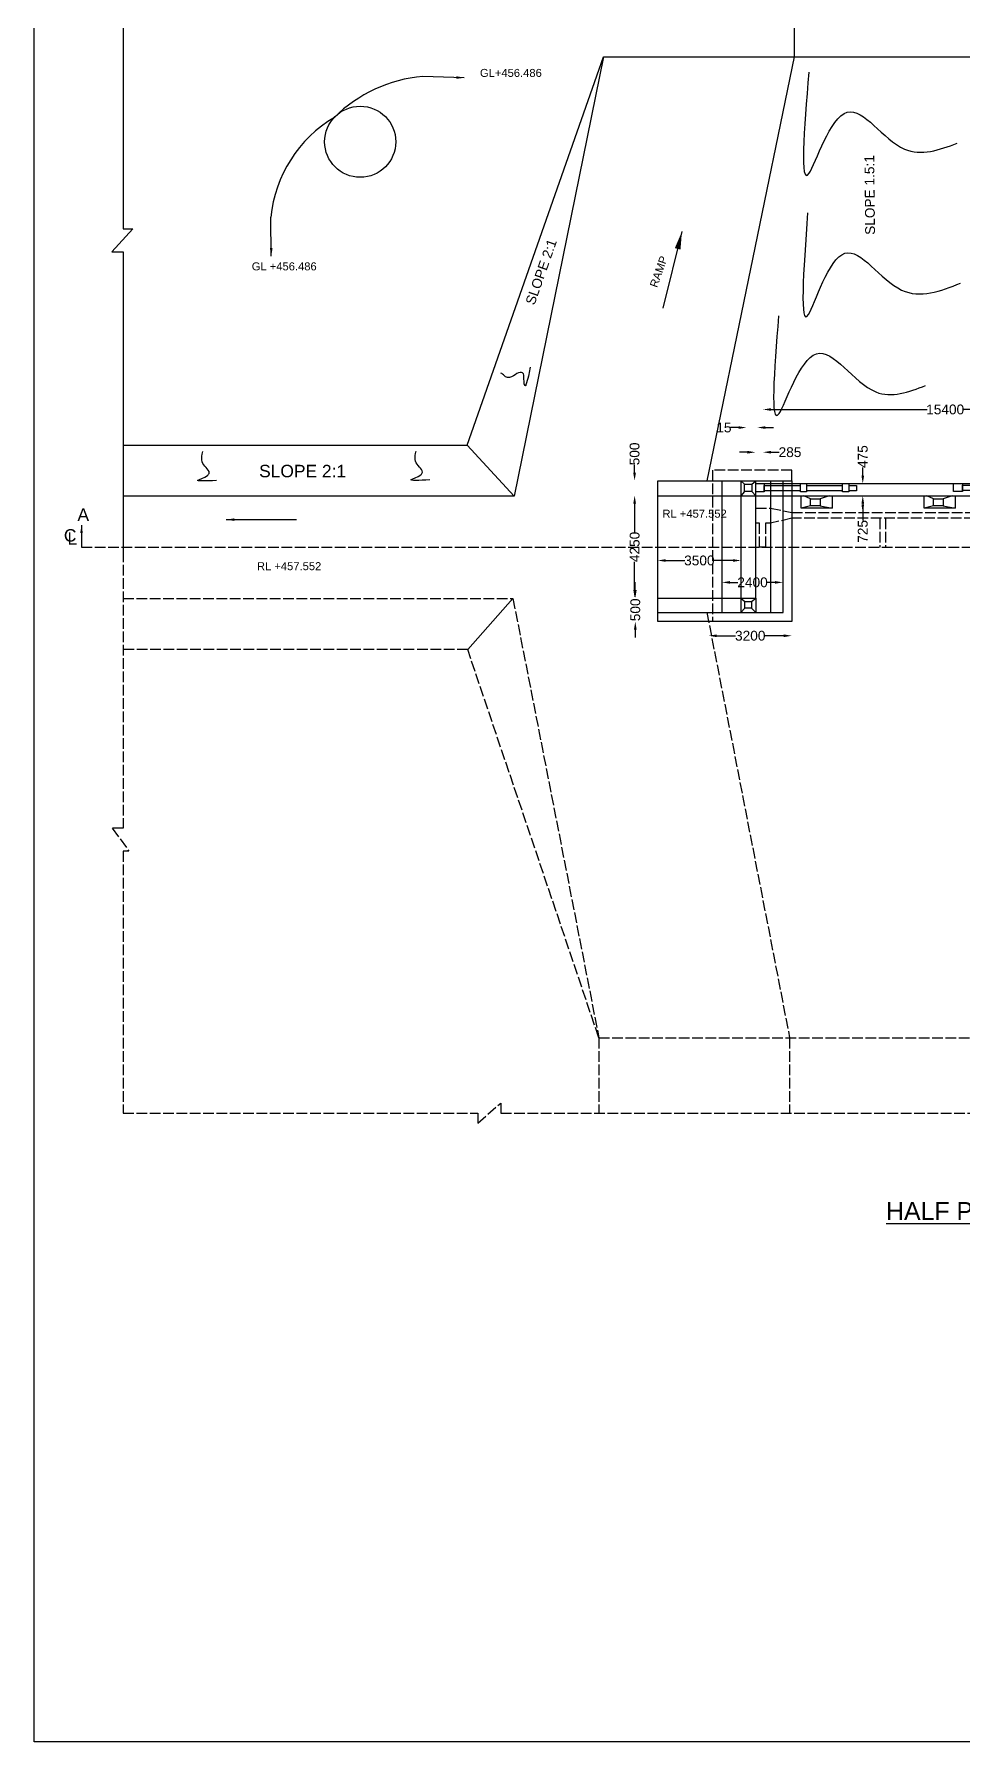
# Model space of a CAD drawing. Header units: millimetres. Extents: x -53247041 to -53224443, y 22123983 to 22138627.
# Drawn here: x -53247041 to -53241813, y 22123983 to 22133588 of the extents above; entities that cross this region are included whole.
import ezdxf

# ---------------------------------------------------------------- set-up
doc = ezdxf.new("R2010")
doc.units = ezdxf.units.MM
doc.header["$MEASUREMENT"] = 0
doc.linetypes.add('ACAD_ISO02W100', pattern=[15, 12, -3])
for name, color, linetype in [('DIMENSION', 7, 'Continuous'), ('DRAWING', 2, 'Continuous'), ('TEXT', 7, 'Continuous')]:
    doc.layers.add(name, color=color, linetype=linetype)
doc.styles.get("Standard").update_dxf_attribs({"font": 'arial.ttf', "height": 55})
doc.dimstyles.get("Standard").update_dxf_attribs({"dimtxt": 45, "dimasz": 45, "dimexe": 0.18, "dimexo": 0.0625, "dimgap": 0.09, "dimtad": 0, "dimdec": 0, "dimzin": 0, "dimdsep": 46, "dimtxsty": 'Standard', "dimcen": 0.09, "dimse1": 1, "dimse2": 1, "dimadec": 0, "dimazin": 0, "dimtfac": 1, "dimtdec": 0, "dimtofl": 0, "dimtmove": 0, "dimatfit": 3, "dimfxl": 1, "dimtolj": 1, "dimtzin": 0, "dimarcsym": 0})

# ---------------------------------------------------------------- blocks, each defined once
blk = doc.blocks.new('*D115')
at = {"layer": 'Defpoints', "color": 0}
for p in [(-53242381.2, 22131059.5), (-53242381.2, 22131059.5), (-53242381.2, 22130991.5)]:
    blk.add_point(p, dxfattribs=at)
at = {"layer": 'DIMENSION', "color": 0, "lineweight": -2}
for p, q in [((-53242381.2, 22131104.5), (-53242381.2, 22131149.5)), ((-53242381.2, 22130946.5), (-53242381.2, 22130901.5))]:
    blk.add_line(p, q, dxfattribs=at)
at = {"layer": 'DIMENSION', "color": 0}
for points in [[(-53242388.7, 22131104.5), (-53242373.7, 22131104.5), (-53242381.2, 22131059.5)], [(-53242388.7, 22130946.5), (-53242373.7, 22130946.5), (-53242381.2, 22130991.5)]]:
    blk.add_solid(points, dxfattribs=at)
at = {"layer": 'DIMENSION', "color": 0, "insert": (-53242381.2, 22131211.6), "char_height": 55, "attachment_point": 5, "rotation": 90}
blk.add_mtext('\\A1;475', dxfattribs=at)
blk = doc.blocks.new('*D116')
at = {"layer": 'Defpoints', "color": 0}
for p in [(-53242381.2, 22130991.5), (-53242381.2, 22130896.9), (-53242381.2, 22130896.9)]:
    blk.add_point(p, dxfattribs=at)
at = {"layer": 'DIMENSION', "color": 0, "lineweight": -2}
for p, q in [((-53242381.2, 22130946.5), (-53242381.2, 22130941.9)), ((-53242381.2, 22130896.9), (-53242381.2, 22130851.9))]:
    blk.add_line(p, q, dxfattribs=at)
at = {"layer": 'DIMENSION', "color": 0}
for points in [[(-53242388.7, 22130946.5), (-53242373.7, 22130946.5), (-53242381.2, 22130991.5)], [(-53242388.7, 22130941.9), (-53242373.7, 22130941.9), (-53242381.2, 22130896.9)]]:
    blk.add_solid(points, dxfattribs=at)
at = {"layer": 'DIMENSION', "color": 0, "insert": (-53242381.2, 22130791.1), "char_height": 55, "attachment_point": 5, "rotation": 90}
blk.add_mtext('\\A1;725', dxfattribs=at)
blk = doc.blocks.new('*D117')
at = {"layer": 'Defpoints', "color": 0}
for p in [(-53242985, 22131327), (-53242942, 22131328.6), (-53242942, 22131236.2)]:
    blk.add_point(p, dxfattribs=at)
at = {"layer": 'DIMENSION', "color": 0, "lineweight": -2}
for p, q in [((-53243030, 22131236.2), (-53243075, 22131236.2)), ((-53242897, 22131236.2), (-53242852, 22131236.2))]:
    blk.add_line(p, q, dxfattribs=at)
at = {"layer": 'DIMENSION', "color": 0}
for points in [[(-53243030, 22131243.7), (-53243030, 22131228.7), (-53242985, 22131236.2)], [(-53242897, 22131243.7), (-53242897, 22131228.7), (-53242942, 22131236.2)]]:
    blk.add_solid(points, dxfattribs=at)
at = {"layer": 'DIMENSION', "color": 0, "insert": (-53242790.5, 22131236.2), "char_height": 55, "attachment_point": 5}
blk.add_mtext('\\A1;285', dxfattribs=at)
blk = doc.blocks.new('*D118')
at = {"layer": 'Defpoints', "color": 0}
for p in [(-53243035, 22131375), (-53243035, 22131375), (-53242974.2, 22131378.1)]:
    blk.add_point(p, dxfattribs=at)
at = {"layer": 'DIMENSION', "color": 0, "lineweight": -2}
for p, q in [((-53243080, 22131375), (-53243125, 22131375)), ((-53242929.2, 22131375), (-53242884.2, 22131375))]:
    blk.add_line(p, q, dxfattribs=at)
at = {"layer": 'DIMENSION', "color": 0}
for points in [[(-53243080, 22131382.5), (-53243080, 22131367.5), (-53243035, 22131375)], [(-53242929.2, 22131382.5), (-53242929.2, 22131367.5), (-53242974.2, 22131375)]]:
    blk.add_solid(points, dxfattribs=at)
at = {"layer": 'DIMENSION', "color": 0, "insert": (-53243162.1, 22131375), "char_height": 55, "attachment_point": 5}
blk.add_mtext('\\A1;15', dxfattribs=at)
blk = doc.blocks.new('*D119')
at = {"layer": 'Defpoints', "color": 0}
for p in [(-53243172.6, 22130504.2), (-53243172.6, 22130504.2), (-53242829.6, 22130504.2)]:
    blk.add_point(p, dxfattribs=at)
at = {"layer": 'DIMENSION', "color": 0, "lineweight": -2}
for p, q in [((-53243127.6, 22130504.2), (-53243083.7, 22130504.2)), ((-53242874.6, 22130504.2), (-53242918.5, 22130504.2))]:
    blk.add_line(p, q, dxfattribs=at)
at = {"layer": 'DIMENSION', "color": 0}
for points in [[(-53243127.6, 22130511.7), (-53243127.6, 22130496.7), (-53243172.6, 22130504.2)], [(-53242874.6, 22130511.7), (-53242874.6, 22130496.7), (-53242829.6, 22130504.2)]]:
    blk.add_solid(points, dxfattribs=at)
at = {"layer": 'DIMENSION', "color": 0, "insert": (-53243001.1, 22130504.2), "char_height": 55, "attachment_point": 5}
blk.add_mtext('\\A1;2400', dxfattribs=at)
blk = doc.blocks.new('*D120')
at = {"layer": 'Defpoints', "color": 0}
for p in [(-53243534.3, 22130627.2), (-53243534.3, 22130627.2), (-53243066.1, 22130627.2)]:
    blk.add_point(p, dxfattribs=at)
at = {"layer": 'DIMENSION', "color": 0, "lineweight": -2}
for p, q in [((-53243489.3, 22130627.2), (-53243382.3, 22130627.2)), ((-53243111.1, 22130627.2), (-53243218.1, 22130627.2))]:
    blk.add_line(p, q, dxfattribs=at)
at = {"layer": 'DIMENSION', "color": 0}
for points in [[(-53243489.3, 22130634.7), (-53243489.3, 22130619.7), (-53243534.3, 22130627.2)], [(-53243111.1, 22130634.7), (-53243111.1, 22130619.7), (-53243066.1, 22130627.2)]]:
    blk.add_solid(points, dxfattribs=at)
at = {"layer": 'DIMENSION', "color": 0, "insert": (-53243300.2, 22130627.2), "char_height": 55, "attachment_point": 5}
blk.add_mtext('\\A1;3500', dxfattribs=at)
blk = doc.blocks.new('*D121')
at = {"layer": 'Defpoints', "color": 0}
for p in [(-53243248, 22130283.9), (-53242780.2, 22130283.9), (-53243248, 22130204)]:
    blk.add_point(p, dxfattribs=at)
at = {"layer": 'DIMENSION', "color": 0, "lineweight": -2}
for p, q in [((-53243203, 22130204), (-53243096.2, 22130204)), ((-53242825.2, 22130204), (-53242932, 22130204))]:
    blk.add_line(p, q, dxfattribs=at)
at = {"layer": 'DIMENSION', "color": 0}
for points in [[(-53243203, 22130211.5), (-53243203, 22130196.5), (-53243248, 22130204)], [(-53242825.2, 22130211.5), (-53242825.2, 22130196.5), (-53242780.2, 22130204)]]:
    blk.add_solid(points, dxfattribs=at)
at = {"layer": 'DIMENSION', "color": 0, "insert": (-53243014.1, 22130204), "char_height": 55, "attachment_point": 5}
blk.add_mtext('\\A1;3200', dxfattribs=at)
blk = doc.blocks.new('*D122')
at = {"layer": 'Defpoints', "color": 0}
for p in [(-53243534.3, 22130415.6), (-53243660.3, 22130283.9), (-53243534.3, 22130283.9)]:
    blk.add_point(p, dxfattribs=at)
at = {"layer": 'DIMENSION', "color": 0, "lineweight": -2}
for p, q in [((-53243660.3, 22130460.6), (-53243660.3, 22130505.6)), ((-53243660.3, 22130238.9), (-53243660.3, 22130193.9))]:
    blk.add_line(p, q, dxfattribs=at)
at = {"layer": 'DIMENSION', "color": 0}
for points in [[(-53243667.8, 22130460.6), (-53243652.8, 22130460.6), (-53243660.3, 22130415.6)], [(-53243667.8, 22130238.9), (-53243652.8, 22130238.9), (-53243660.3, 22130283.9)]]:
    blk.add_solid(points, dxfattribs=at)
at = {"layer": 'DIMENSION', "color": 0, "insert": (-53243660.3, 22130349.8), "char_height": 55, "attachment_point": 5, "rotation": 90}
blk.add_mtext('\\A1;500', dxfattribs=at)
blk = doc.blocks.new('*D123')
at = {"layer": 'Defpoints', "color": 0}
for p in [(-53243534.3, 22130991.5), (-53243664, 22130415.6), (-53243534.3, 22130415.6)]:
    blk.add_point(p, dxfattribs=at)
at = {"layer": 'DIMENSION', "color": 0, "lineweight": -2}
for p, q in [((-53243664, 22130946.5), (-53243664, 22130786.7)), ((-53243664, 22130460.6), (-53243664, 22130620.3))]:
    blk.add_line(p, q, dxfattribs=at)
at = {"layer": 'DIMENSION', "color": 0}
for points in [[(-53243671.5, 22130946.5), (-53243656.5, 22130946.5), (-53243664, 22130991.5)], [(-53243671.5, 22130460.6), (-53243656.5, 22130460.6), (-53243664, 22130415.6)]]:
    blk.add_solid(points, dxfattribs=at)
at = {"layer": 'DIMENSION', "color": 0, "insert": (-53243664, 22130703.5), "char_height": 55, "attachment_point": 5, "rotation": 90}
blk.add_mtext('\\A1;4250', dxfattribs=at)
blk = doc.blocks.new('*D124')
at = {"layer": 'Defpoints', "color": 0}
for p in [(-53243664.4, 22131076), (-53243534.3, 22131076), (-53243534.3, 22130991.5)]:
    blk.add_point(p, dxfattribs=at)
at = {"layer": 'DIMENSION', "color": 0, "lineweight": -2}
for p, q in [((-53243664.4, 22131121), (-53243664.4, 22131166)), ((-53243664.4, 22130946.5), (-53243664.4, 22130901.5))]:
    blk.add_line(p, q, dxfattribs=at)
at = {"layer": 'DIMENSION', "color": 0}
for points in [[(-53243671.9, 22131121), (-53243656.9, 22131121), (-53243664.4, 22131076)], [(-53243671.9, 22130946.5), (-53243656.9, 22130946.5), (-53243664.4, 22130991.5)]]:
    blk.add_solid(points, dxfattribs=at)
at = {"layer": 'DIMENSION', "color": 0, "insert": (-53243664.4, 22131226.8), "char_height": 55, "attachment_point": 5, "rotation": 90}
blk.add_mtext('\\A1;500', dxfattribs=at)
blk = doc.blocks.new('*D125')
at = {"layer": 'Defpoints', "color": 0}
for p in [(-53242942.1, 22131479.7), (-53240893.8, 22131476.6), (-53240893.8, 22131476.6)]:
    blk.add_point(p, dxfattribs=at)
at = {"layer": 'DIMENSION', "color": 0, "lineweight": -2}
for p, q in [((-53242897.1, 22131476.6), (-53242018.8, 22131476.6)), ((-53240938.8, 22131476.6), (-53241817, 22131476.6))]:
    blk.add_line(p, q, dxfattribs=at)
at = {"layer": 'DIMENSION', "color": 0}
for points in [[(-53242897.1, 22131484.1), (-53242897.1, 22131469.1), (-53242942.1, 22131476.6)], [(-53240938.8, 22131484.1), (-53240938.8, 22131469.1), (-53240893.8, 22131476.6)]]:
    blk.add_solid(points, dxfattribs=at)
at = {"layer": 'DIMENSION', "color": 0, "insert": (-53241917.9, 22131476.6), "char_height": 55, "attachment_point": 5}
blk.add_mtext('\\A1;15400', dxfattribs=at)

msp = doc.modelspace()

# ---------------------------------------------------------------- linework, layer by layer
at = {"layer": 'DIMENSION', "color": 0}
msp.add_lwpolyline([(-53224726.5, 22123982.8), (-53247040.8, 22123982.8), (-53247040.8, 22138626.5), (-53224726.5, 22138626.5)], close=True, dxfattribs=at)
for points in [[(-53244251.9, 22131714.4), (-53244271.5, 22131626.2), (-53244278.6, 22131609), (-53244287, 22131648.8), (-53244294.1, 22131682.2), (-53244307.1, 22131685.6), (-53244344.8, 22131665.1), (-53244389.6, 22131660.5), (-53244406.3, 22131675.1), (-53244416, 22131681)], [(-53246016.1, 22131077.1), (-53246120.4, 22131079.5), (-53246066.1, 22131106.3), (-53246056.6, 22131121.4), (-53246074.1, 22131149.7), (-53246095.8, 22131182.5), (-53246096.3, 22131225.4), (-53246093, 22131240)], [(-53244816.6, 22131080.3), (-53244920.9, 22131082.6), (-53244866.6, 22131109.5), (-53244857.2, 22131124.6), (-53244874.6, 22131152.9), (-53244896.4, 22131185.6), (-53244896.8, 22131228.5), (-53244893.5, 22131243.1)]]:
    msp.add_spline(points, degree=3, dxfattribs=at)
at = {"layer": 'DRAWING', "color": 0}
for points in [[(-53246539.7, 22133895.1), (-53246539.7, 22132492.5), (-53246486.3, 22132492.5), (-53246604.1, 22132363.3), (-53246539.7, 22132363.3), (-53246539.7, 22130677.1)], [(-53243256.3, 22131076), (-53242764.8, 22133461.1), (-53242764.8, 22133895.1)], [(-53246539.7, 22131276.1), (-53244606.5, 22131276.1), (-53243838.4, 22133461.1), (-53238269, 22133461.1), (-53237532.1, 22131282.8), (-53235613.3, 22131282.8)], [(-53243838.4, 22133461.1), (-53244342, 22130990), (-53246539.7, 22130990)], [(-53244606.5, 22131276.1), (-53244342, 22130990)], [(-53243534.3, 22130335.4), (-53242829.6, 22130335.4), (-53242829.6, 22131076)], [(-53243534.3, 22130415.6), (-53242981.8, 22130415.6), (-53242981.8, 22131076)], [(-53243172.6, 22130335.4), (-53243172.6, 22131076)], [(-53243066.1, 22131076), (-53243066.1, 22130335.4)], [(-53243066.1, 22131076), (-53243046.3, 22131057)], [(-53243004.6, 22131057), (-53242981.8, 22131076)], [(-53242981.8, 22131059.5), (-53238744.7, 22131059.5), (-53238744.7, 22131076)], [(-53242731.4, 22131019.4), (-53242934.9, 22131019.4), (-53242934.9, 22131049.9), (-53242731.4, 22131049.9)], [(-53242900.2, 22131076), (-53242900.2, 22130335.4)], [(-53242697.4, 22131049.9), (-53242495.6, 22131049.9)], [(-53242495.6, 22131019.4), (-53242697.4, 22131019.4)], [(-53242458.9, 22131049.9), (-53242415.8, 22131049.9), (-53242415.8, 22131019.4), (-53242458.9, 22131019.4)], [(-53241620.2, 22131020.4), (-53241819.8, 22131020.4), (-53241819.8, 22131051.3), (-53241620.2, 22131051.3)], [(-53243534.3, 22130991.5), (-53238193.9, 22130991.5)], [(-53243046.3, 22131014.5), (-53243066.1, 22130991.5)], [(-53243004.6, 22131014.5), (-53242981.8, 22130991.5)], [(-53242674.4, 22130935.1), (-53242727.5, 22130921.4)], [(-53242674.4, 22130974.4), (-53242712.7, 22130991.5)], [(-53242569.5, 22130991.5), (-53242620.9, 22130974.4)], [(-53242620.9, 22130935.1), (-53242553.1, 22130921.4)], [(-53241983.6, 22130935.1), (-53242036.6, 22130921.4)], [(-53241983.6, 22130974.4), (-53242021.8, 22130991.5)], [(-53241878.6, 22130991.5), (-53241930, 22130974.4)], [(-53241930, 22130935.1), (-53241862.2, 22130921.4)], [(-53244603, 22130126), (-53244348.5, 22130414.3)], [(-53243066.1, 22130415.6), (-53243044, 22130395.8)], [(-53243044, 22130360.1), (-53243066.1, 22130335.4)], [(-53243007.1, 22130395.8), (-53242981.8, 22130415.6)], [(-53243007.1, 22130360.1), (-53242981.8, 22130335.4)], [(-53242981.8, 22130415.6), (-53242981.8, 22130335.4)]]:
    msp.add_lwpolyline(points, dxfattribs=at)
at = {"layer": 'DRAWING', "color": 0, "linetype": 'ACAD_ISO02W100', "ltscale": 5}
for points in [[(-53242780.2, 22131076), (-53242780.2, 22131134.8), (-53243225.8, 22131134.8), (-53243225.8, 22130283.9)], [(-53242981.8, 22130921.9), (-53242900.2, 22130921.9), (-53242780.2, 22130896.9), (-53241064.7, 22130896.9), (-53240976.7, 22130923.2), (-53240759.3, 22130923.2), (-53240673.4, 22130898.6), (-53238948, 22130898.6), (-53238831.3, 22130923.2), (-53238744.7, 22130923.2)], [(-53238768.7, 22130702.9), (-53238802, 22130702.9), (-53238802, 22130837.6), (-53238844.5, 22130837.6), (-53238948, 22130862.7), (-53240672.6, 22130862.7), (-53240761.1, 22130835), (-53240948.2, 22130835), (-53241076.2, 22130864.8), (-53242780.2, 22130864.8), (-53242900.2, 22130836.5), (-53242928, 22130836.5), (-53242928, 22130702.9), (-53242961.1, 22130702.9), (-53242961.1, 22130836.5), (-53242981.8, 22130836.5)], [(-53242285.5, 22130862.7), (-53242285.5, 22130702.9)], [(-53242253.5, 22130862.7), (-53242253.5, 22130702.9)], [(-53246774.6, 22130803.6), (-53246774.6, 22130702.9), (-53235349.6, 22130702.9), (-53235349.6, 22130788.9)], [(-53246539.7, 22130677.1), (-53246539.7, 22129122), (-53246601.6, 22129122), (-53246507.7, 22128992.8), (-53246539.7, 22128992.8), (-53246539.7, 22127519.3), (-53244545.9, 22127519.3), (-53244545.9, 22127463.4), (-53244416.7, 22127575.8), (-53244416.7, 22127519.3), (-53240926.8, 22127519.3), (-53240926.8, 22127454.4), (-53240795.3, 22127573), (-53240795.3, 22127519.3), (-53236608.9, 22127519.3), (-53236608.9, 22127454.5), (-53236476.2, 22127578.5), (-53236476.2, 22127519.3), (-53235613.3, 22127519.3), (-53235613.3, 22128522.6), (-53235547.4, 22128522.6), (-53235663.3, 22128653.6), (-53235613.3, 22128653.6), (-53235613.3, 22130683.5)], [(-53246539.7, 22130414.3), (-53244348.5, 22130414.3), (-53243865.3, 22127943.2), (-53238292.7, 22127943.2), (-53237791.1, 22130422.1), (-53235613.3, 22130422.1)], [(-53243258, 22130335.4), (-53242792.5, 22127943.2), (-53242792.5, 22127519.3)], [(-53243865.3, 22127943.2), (-53244603, 22130126), (-53246539.7, 22130126)], [(-53243865.3, 22127943.2), (-53243865.3, 22127519.3)]]:
    msp.add_lwpolyline(points, dxfattribs=at)
at = {"layer": 'DRAWING', "color": 0}
for points in [[(-53243534.3, 22131076), (-53242780.2, 22131076), (-53242780.2, 22130283.9), (-53243534.3, 22130283.9)], [(-53243046.3, 22131057), (-53243004.6, 22131057), (-53243004.6, 22131014.5), (-53243046.3, 22131014.5)], [(-53242981.8, 22131059.5), (-53242934.9, 22131059.5), (-53242934.9, 22131013), (-53242981.8, 22131013)], [(-53242731.4, 22131059.5), (-53242697.4, 22131059.5), (-53242697.4, 22131013.7), (-53242731.4, 22131013.7)], [(-53242495.6, 22131059.5), (-53242458.9, 22131059.5), (-53242458.9, 22131013.3), (-53242495.6, 22131013.3)], [(-53241871.4, 22131059.5), (-53241819.8, 22131059.5), (-53241819.8, 22131014.8), (-53241871.4, 22131014.8)], [(-53242727.5, 22130991.5), (-53242553.1, 22130991.5), (-53242553.1, 22130921.4), (-53242727.5, 22130921.4)], [(-53242674.4, 22130974.4), (-53242620.9, 22130974.4), (-53242620.9, 22130935.1), (-53242674.4, 22130935.1)], [(-53242036.6, 22130991.5), (-53241862.2, 22130991.5), (-53241862.2, 22130921.4), (-53242036.6, 22130921.4)], [(-53241983.6, 22130974.4), (-53241930, 22130974.4), (-53241930, 22130935.1), (-53241983.6, 22130935.1)], [(-53243044, 22130395.8), (-53243007.1, 22130395.8), (-53243007.1, 22130360.1), (-53243044, 22130360.1)]]:
    msp.add_lwpolyline(points, close=True, dxfattribs=at)
msp.add_circle((-53245207.4, 22132982.4), 199.9, dxfattribs=at)
for centre, radius, start, end in [((-53244787.3, 22132550.1), 802.5, 94.91764, 134.77988), ((-53244975.7, 22132486), 737.4, 120.73678, 174.38928)]:
    msp.add_arc(centre, radius, start, end, dxfattribs=at)
for points in [[(-53242685.1, 22133373.9), (-53242683.3, 22132805), (-53242468.6, 22133148.5), (-53242146.6, 22132941.3), (-53241850.1, 22132974)], [(-53242691.5, 22132583.3), (-53242686.3, 22132011), (-53242481.5, 22132355.4), (-53242162.7, 22132148.3), (-53241830.9, 22132187.1)], [(-53242854.7, 22132002.6), (-53242852.1, 22131453.6), (-53242642.1, 22131790.3), (-53242307.8, 22131575.3), (-53242027.9, 22131611.6)]]:
    msp.add_spline(points, degree=3, dxfattribs=at)

# ---------------------------------------------------------------- texts
at = {"layer": 'TEXT', "color": 0}
for s, height, p in [('GL+456.486', 45, (-53244534, 22133347.2)), ('GL +456.486', 45, (-53245817.3, 22132259.1)), ('SLOPE 2:1', 70, (-53245775.9, 22131095.4)), ('A', 70, (-53246797.3, 22130850.2)), ('RL +457.552', 45, (-53243507.8, 22130868.2)), ('C', 70, (-53246873.8, 22130733.6)), ('L', 70, (-53246853.7, 22130716)), ('RL +457.552', 45, (-53245788, 22130572.9)), ('%%UHALF PLAN AT TOP AND HALF PLAN AT BOTTOM', 100, (-53242250.2, 22126918.6))]:
    msp.add_text(s, height=height, dxfattribs=at).set_placement(p)
for s, height, rotation, p in [('SLOPE 1.5:1', 55, 90.59938, (-53242312.4, 22132459.1)), ('SLOPE 2:1', 55, 70.6343, (-53244227.8, 22132060.2)), ('RAMP', 45, 70.41046, (-53243538.3, 22132158.9))]:
    msp.add_text(s, height=height, rotation=rotation, dxfattribs=at).set_placement(p)

# ---------------------------------------------------------------- dimensions: what is measured, and where the dimension line sits
at = {"layer": 'DIMENSION', "color": 0}
for base, p1, p2, text, picture, middle in [((-53240893.8, 22131476.6), (-53242942.1, 22131479.7), (-53240893.8, 22131476.6), '15400', '*D125', (-53241917.9, 22131476.6)), ((-53243035, 22131375), (-53242974.2, 22131378.1), (-53243035, 22131375), '15', '*D118', (-53243162.1, 22131375)), ((-53242942, 22131236.2), (-53242985, 22131327), (-53242942, 22131328.6), '285', '*D117', (-53242790.5, 22131236.2)), ((-53243534.3, 22130627.2), (-53243066.1, 22130627.2), (-53243534.3, 22130627.2), '3500', '*D120', (-53243300.2, 22130627.2)), ((-53243172.6, 22130504.2), (-53242829.6, 22130504.2), (-53243172.6, 22130504.2), '2400', '*D119', (-53243001.1, 22130504.2)), ((-53243248, 22130204), (-53242780.2, 22130283.9), (-53243248, 22130283.9), '3200', '*D121', (-53243014.1, 22130204))]:
    dim = msp.add_linear_dim(base=base, p1=p1, p2=p2, text=text, dimstyle='Standard', dxfattribs=at)
    dim.commit()
    dim.dimension.update_dxf_attribs({"geometry": picture, "text_midpoint": middle})
for base, p1, p2, text, picture, middle in [((-53243664.4, 22131076), (-53243534.3, 22130991.5), (-53243534.3, 22131076), '500', '*D124', (-53243664.4, 22131226.8)), ((-53242381.2, 22131059.5), (-53242381.2, 22130991.5), (-53242381.2, 22131059.5), '475', '*D115', (-53242381.2, 22131211.6)), ((-53243664, 22130415.6), (-53243534.3, 22130991.5), (-53243534.3, 22130415.6), '4250', '*D123', (-53243664, 22130703.5)), ((-53242381.2, 22130896.9), (-53242381.2, 22130991.5), (-53242381.2, 22130896.9), '725', '*D116', (-53242381.2, 22130791.1)), ((-53243660.3, 22130283.9), (-53243534.3, 22130415.6), (-53243534.3, 22130283.9), '500', '*D122', (-53243660.3, 22130349.8))]:
    dim = msp.add_linear_dim(base=base, p1=p1, p2=p2, angle=90, text=text, dimstyle='Standard', dxfattribs=at)
    dim.commit()
    dim.dimension.update_dxf_attribs({"geometry": picture, "text_midpoint": middle})

# ---------------------------------------------------------------- leaders
for points, override in [([(-53243398.1, 22132477.4), (-53243505.3, 22132047)], {"dimasz": 100, "dimgap": 0.09, "dimtad": 0}), ([(-53246774.6, 22130826.5), (-53246774.6, 22130702.9)], {"dimgap": 0.09, "dimtad": 0}), ([(-53245960.3, 22130857), (-53245565, 22130858.2)], {"dimgap": 0.09, "dimtad": 0})]:
    msp.add_leader(points, dimstyle='Standard', override=override, dxfattribs=at)
at = {"layer": 'DRAWING', "color": 0}
for points in [[(-53244622.1, 22133342.4), (-53244856.1, 22133349.7)], [(-53245707.2, 22132339.3), (-53245709.6, 22132558.1)]]:
    msp.add_leader(points, dimstyle='Standard', override={"dimgap": 0.09, "dimtad": 0}, dxfattribs=at)

doc.saveas('drawing.dxf')
